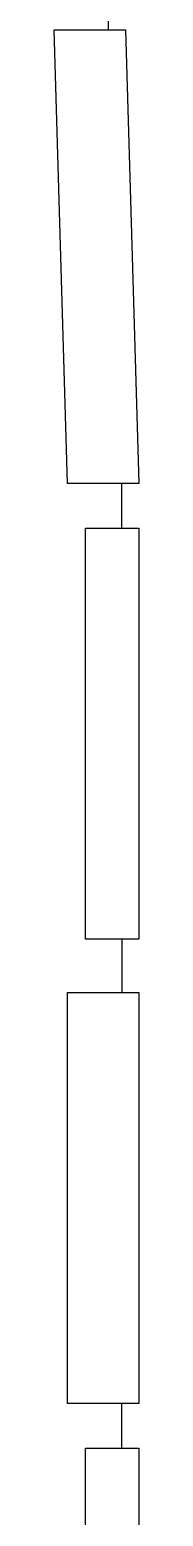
# Model space of a CAD drawing. Extents: x -43 to 90, y 6 to 81.
# Drawn here: x 86.025 to 86.072, y 66.484 to 67.315 of the extents above; entities that cross this region are included whole.
import ezdxf

# ---------------------------------------------------------------- set-up
doc = ezdxf.new("R2010")
doc.units = 0
doc.header["$LTSCALE"] = 0.1
doc.header["$MEASUREMENT"] = 0
doc.layers.add('visto', color=9, linetype='CONTINUOUS')

msp = doc.modelspace()

# ---------------------------------------------------------------- linework, layer by layer
at = {"layer": 'visto'}
for p, q in [((86.05546, 67.31537), (86.05546, 67.49037)), ((86.06296, 67.0365), (86.06296, 67.0615)), ((86.06296, 66.80647), (86.06296, 66.77665)), ((86.06296, 66.52168), (86.06296, 66.54668))]:
    msp.add_line(p, q, dxfattribs=at)
for points in [[(86.07243, 67.0615), (86.03243, 67.0615), (86.02493, 67.31537), (86.06493, 67.31537)], [(86.07243, 66.80647), (86.04243, 66.80647), (86.04243, 67.0365), (86.07243, 67.0365)], [(86.07243, 66.54668), (86.03243, 66.54668), (86.03243, 66.77665), (86.07243, 66.77665)], [(86.07243, 66.29165), (86.04243, 66.29165), (86.04243, 66.52168), (86.07243, 66.52168)]]:
    msp.add_lwpolyline(points, close=True, dxfattribs=at)

doc.saveas('drawing.dxf')
